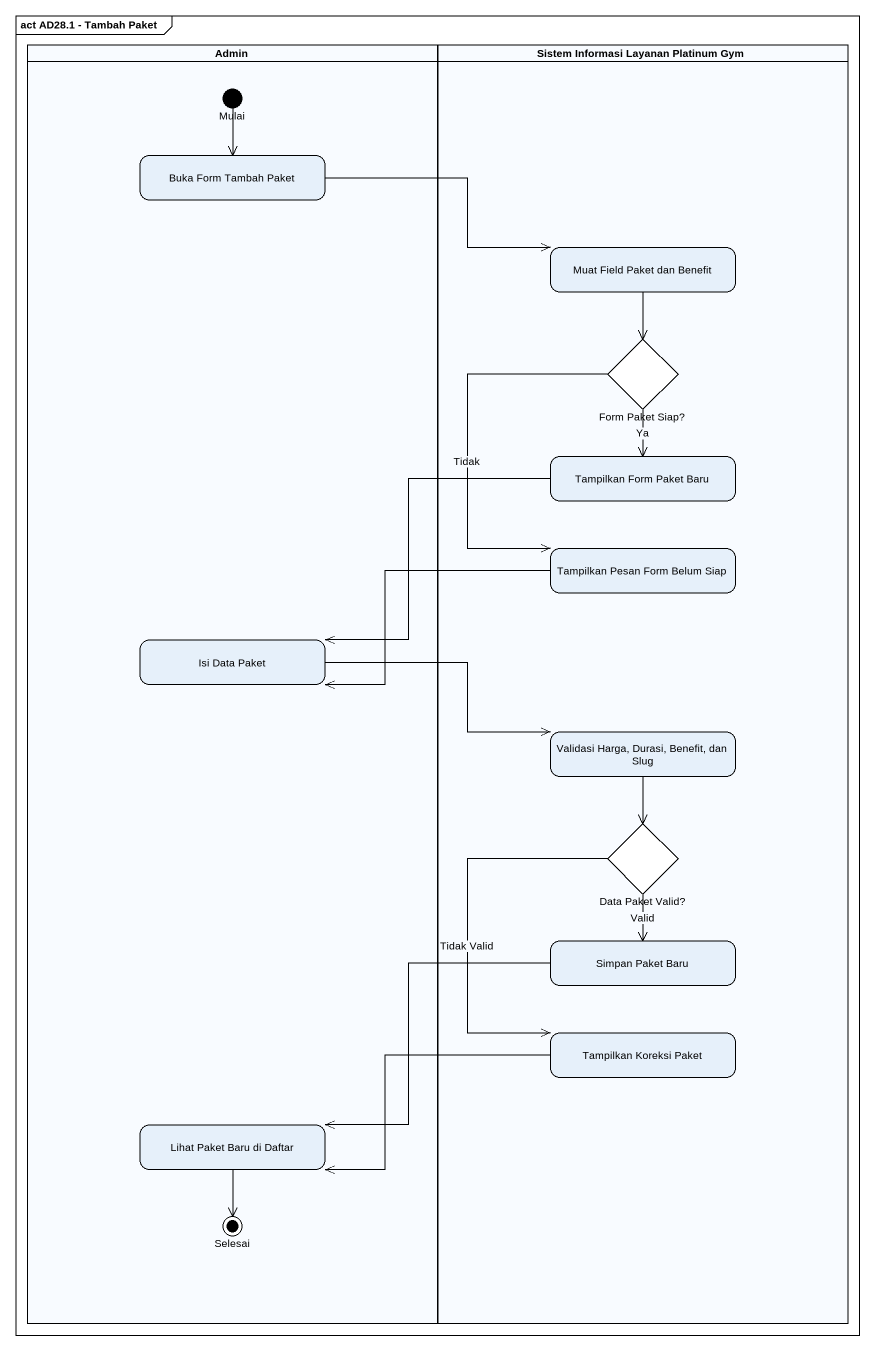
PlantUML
@startuml
mainframe act AD28.1 - Tambah Paket
hide empty description
state Admin <<partition>> {
  state Mulai <<start>>
  state "Buka Form Tambah Paket" as Buka_Form_Tambah_Paket
  state "Isi Data Paket" as Isi_Data_Paket
  state "Lihat Paket Baru di Daftar" as Lihat_Paket_Baru_di_Daftar
  state Selesai <<end>>
}
state "Sistem Informasi Layanan Platinum Gym" as Sistem_Informasi_Layanan <<partition>> {
  state "Muat Field Paket dan Benefit" as Muat_Field_Paket_dan_Benefit
  state "Form Paket Siap?" as Form_Paket_Siap <<choice>>
  state "Tampilkan Form Paket Baru" as Tampilkan_Form_Paket_Baru
  state "Tampilkan Pesan Form Belum Siap" as Tampilkan_Pesan_Form_Belum
  state "Validasi Harga, Durasi, Benefit, dan Slug" as Validasi_Harga_Durasi
  state "Data Paket Valid?" as Data_Paket_Valid <<choice>>
  state "Simpan Paket Baru" as Simpan_Paket_Baru
  state "Tampilkan Koreksi Paket" as Tampilkan_Koreksi_Paket
}
Mulai --> Buka_Form_Tambah_Paket
Buka_Form_Tambah_Paket -right-> Muat_Field_Paket_dan_Benefit
Muat_Field_Paket_dan_Benefit --> Form_Paket_Siap
Form_Paket_Siap --> Tampilkan_Form_Paket_Baru : Ya
Form_Paket_Siap --> Tampilkan_Pesan_Form_Belum : Tidak
Tampilkan_Form_Paket_Baru -left-> Isi_Data_Paket
Tampilkan_Pesan_Form_Belum -left-> Isi_Data_Paket
Isi_Data_Paket -right-> Validasi_Harga_Durasi
Validasi_Harga_Durasi --> Data_Paket_Valid
Data_Paket_Valid --> Simpan_Paket_Baru : Valid
Data_Paket_Valid --> Tampilkan_Koreksi_Paket : Tidak Valid
Simpan_Paket_Baru -left-> Lihat_Paket_Baru_di_Daftar
Tampilkan_Koreksi_Paket -left-> Lihat_Paket_Baru_di_Daftar
Lihat_Paket_Baru_di_Daftar --> Selesai
@enduml
